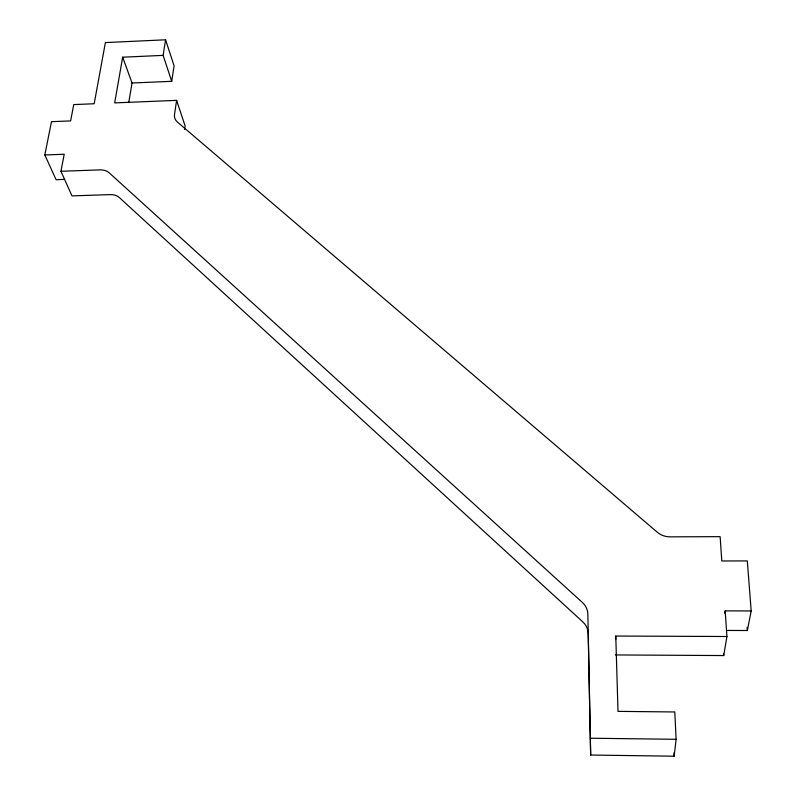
<?xml version="1.0" encoding="UTF-8"?>
<svg xmlns="http://www.w3.org/2000/svg" width="796" height="796" viewBox="0 0 796 796"><rect width="100%" height="100%" fill="white"/><g stroke="black" fill="none" stroke-linecap="round" stroke-linejoin="round"><path stroke-width="1.19" d="M615.706 639.586L615.776 636.044L726.927 636.502L725.186 610.88L751.175 610.94L747.325 560.921L721.793 560.971L720.141 536.653L670.142 536.852A17.86 15.771 9 0 1 657.287 532.226L177.438 122.067A14.308 10.686 -16.9 0 1 174.513 114.415L176.613 100.366L114.674 102.903L122.674 57.193L163.12 55.372L171.727 81.311L132.046 83.003L122.674 57.193M171.727 81.311L174.085 65.869L165.578 39.8L105.4 42.576L94.177 103.749L73.749 104.584L70.615 120.912L51.481 121.669L44.825 154.961L64.207 154.245L60.934 171.269L71.978 195.886L110.196 194.612A14.358 10.965 -20.8 0 1 119.4 197.617L582.811 621.885A17.651 16.427 7 0 1 588.204 633.497L590.662 755.036L674.142 756.2L676.112 739.305L674.789 711.962L618.004 711.375L615.776 636.044M184.632 129.41L185.13 125.947L176.613 100.366M163.12 55.372L165.578 39.8M724.798 613.328L725.186 610.88M128.733 102.614L132.046 83.003M615.417 654.939L723.703 655.556L726.927 636.502M726.778 630.442L747.364 630.512L751.175 610.94M60.934 171.269L99.918 169.886A14.666 11.074 -20.6 0 1 109.291 172.901L582.324 602.403A18.099 16.746 5.7 0 1 587.856 614.233L590.662 755.036M64.406 179.408L56.098 179.697L44.825 154.961M590.363 738.22L676.112 739.305M747.126 627.397L747.364 630.512M723.604 653.974L723.703 655.556M673.983 752.827L674.142 756.2"/></g></svg>
